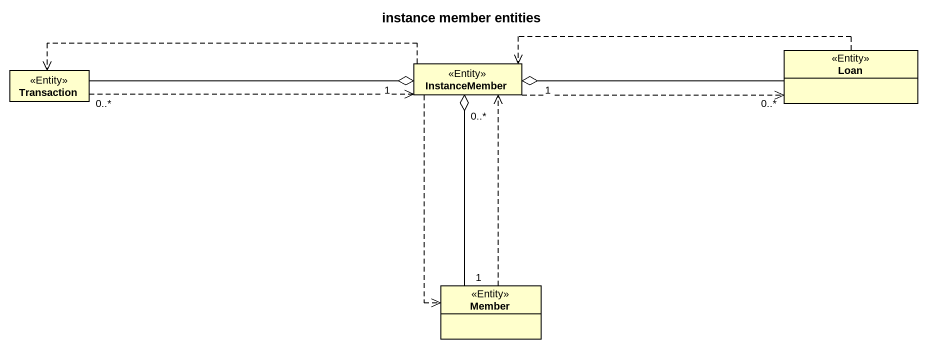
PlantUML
@startuml
title instance member entities
hide circle
hide empty members
class Transaction <<Entity>>
class InstanceMember <<Entity>>
class Loan <<Entity>>
class Member <<Entity>>
Transaction .right.> InstanceMember
InstanceMember "1" o-left- "0..*" Transaction
InstanceMember .left.> Transaction
InstanceMember "1" o-right- "0..*" Loan
InstanceMember .right.> Loan
InstanceMember "0..*" o-- "1" Member
InstanceMember ..> Member
Loan .left.> InstanceMember
Member .up.> InstanceMember
@enduml
